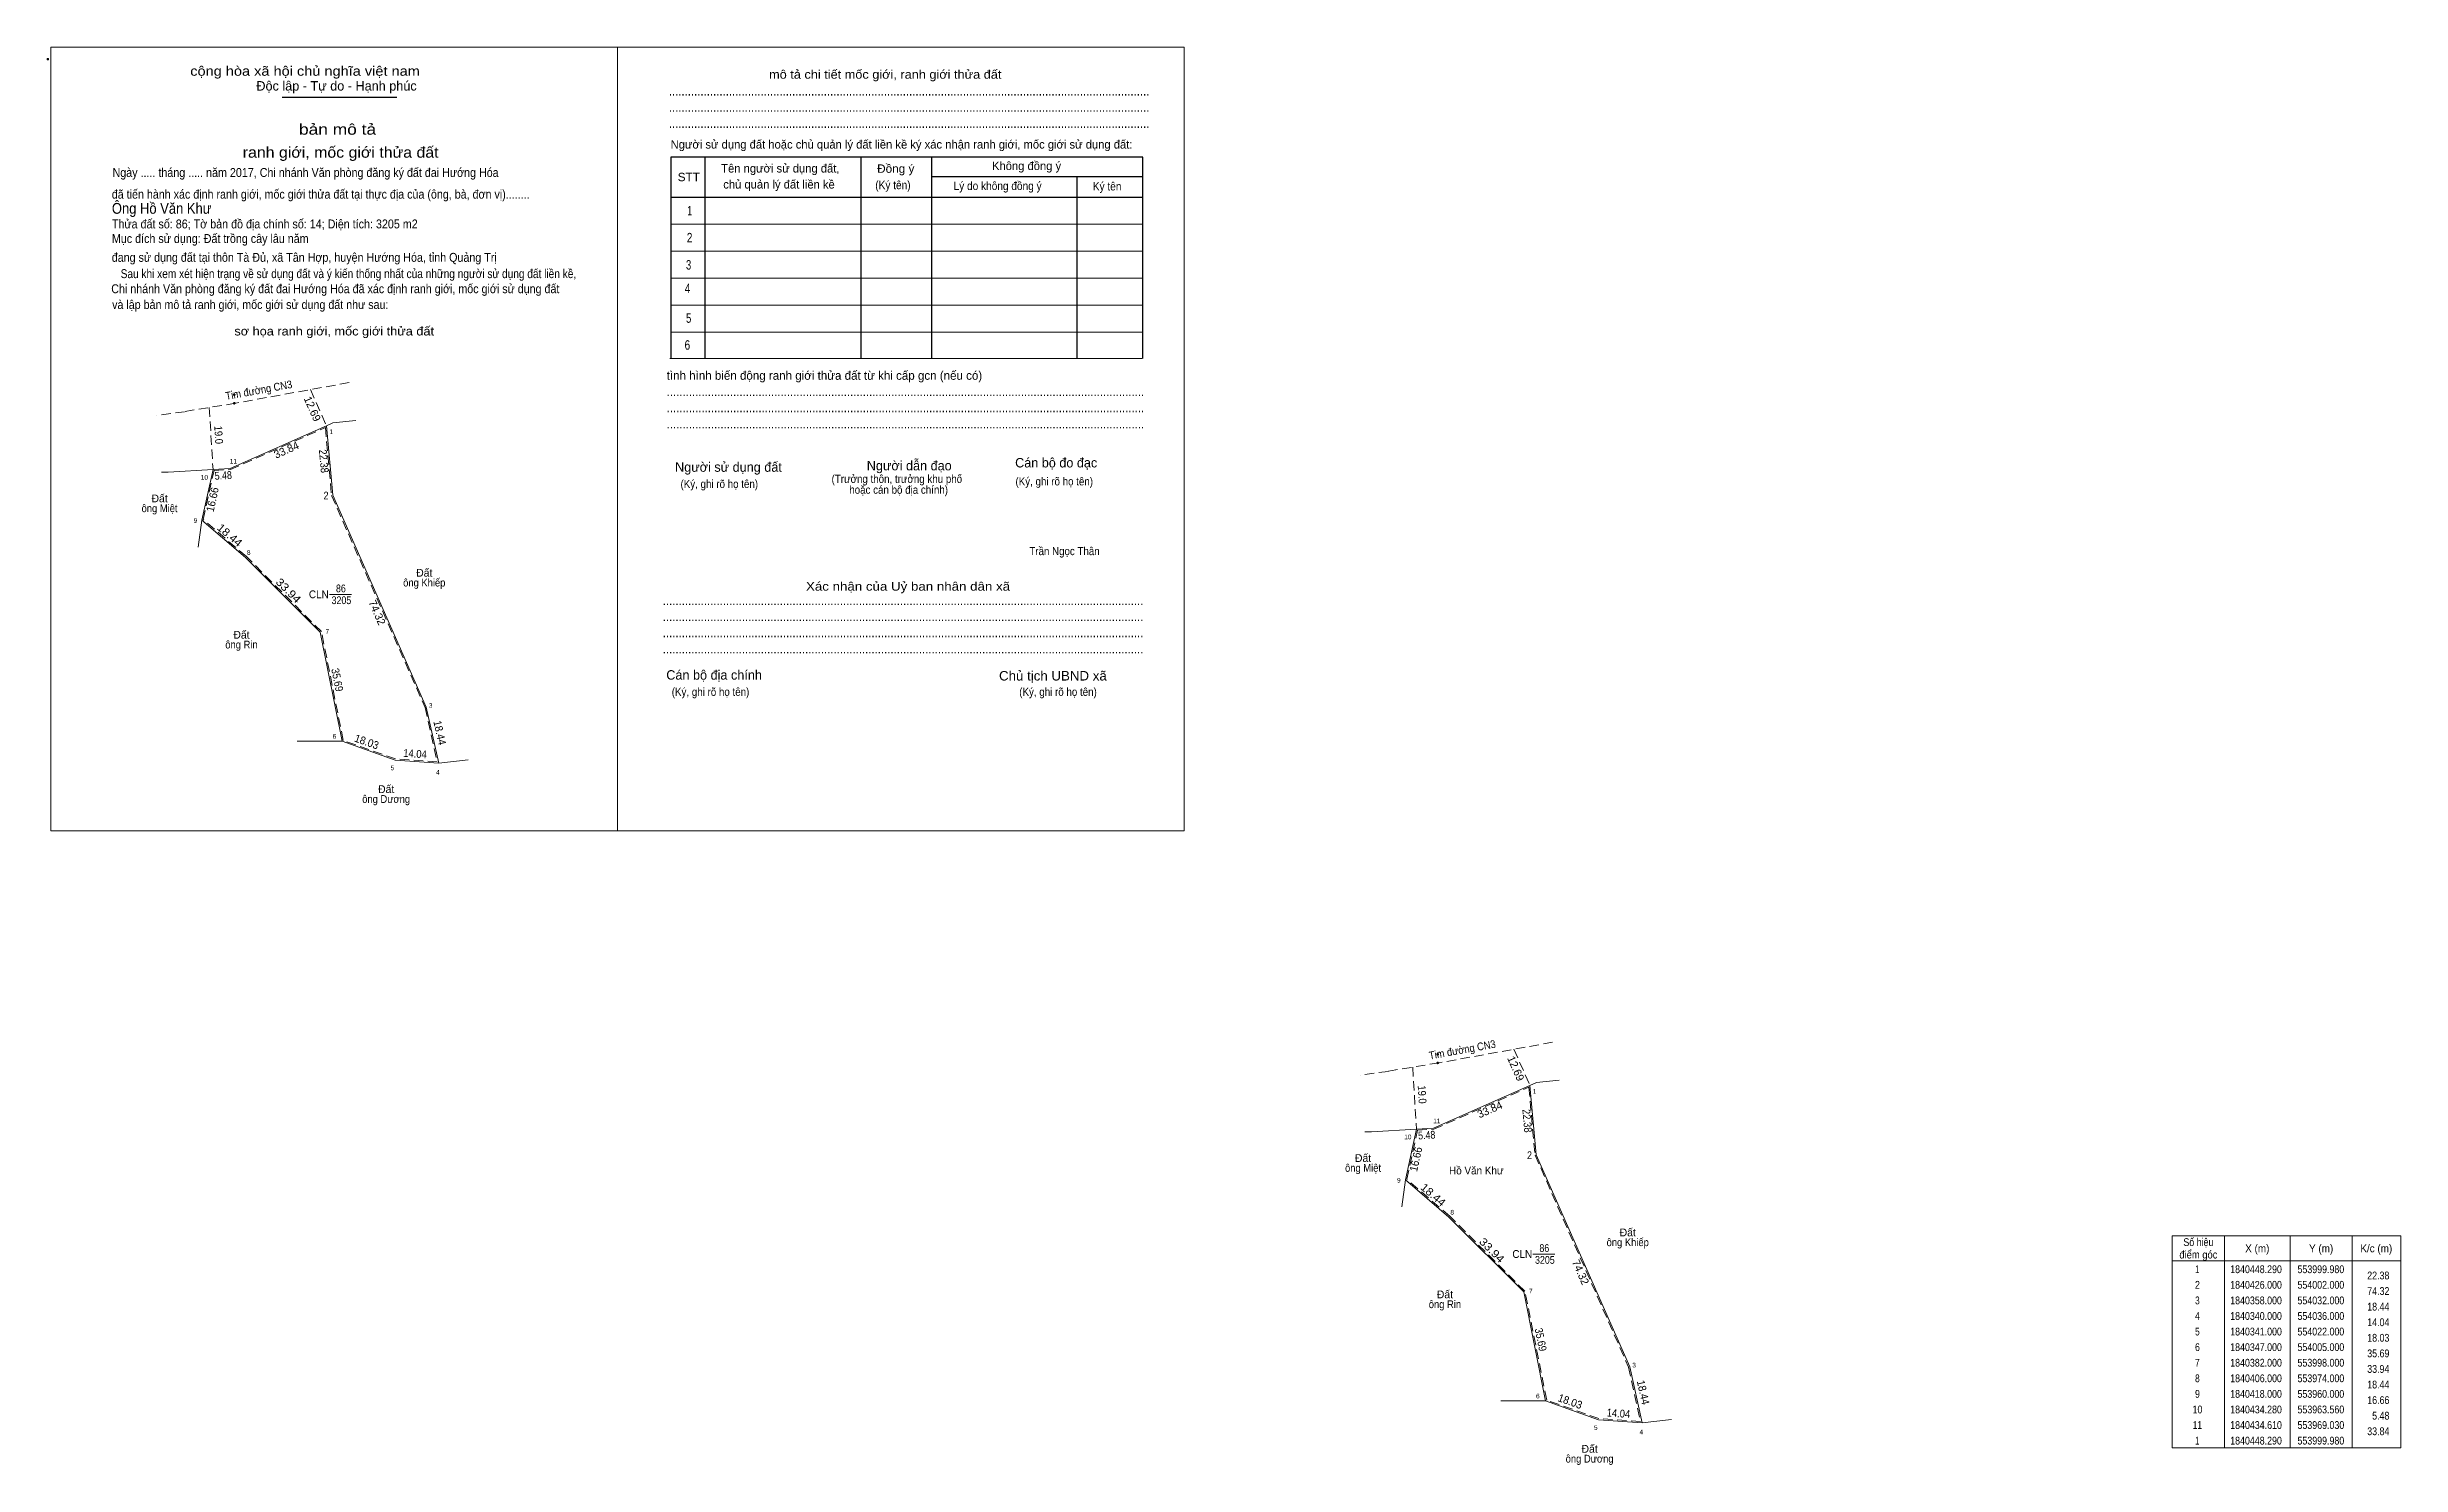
# Model space of a CAD drawing. Header units: metres. Extents: x 553524 to 554280, y 1840326 to 1840782.
import ezdxf
from ezdxf.enums import TextEntityAlignment as Align

# ---------------------------------------------------------------- set-up
doc = ezdxf.new("R2010")
doc.units = ezdxf.units.M
doc.header["$PDMODE"] = 32
doc.header["$PDSIZE"] = 0.5
doc.linetypes.add('MEDIUM_DASHED', pattern=[4.5, 3, -1.5])
for name, color, linetype, lineweight in [('1', 7, 'Continuous', 13), ('10', 7, 'Continuous', 13), ('2', 7, 'Continuous', 13), ('22', 7, 'MEDIUM_DASHED', 13), ('63', 7, 'Continuous', 13)]:
    doc.layers.add(name, color=color, linetype=linetype, lineweight=lineweight)
doc.layers.add('13', color=7, linetype='Continuous')
doc.layers.add('15', color=7, linetype='Continuous')

msp = doc.modelspace()

# ---------------------------------------------------------------- linework, layer by layer
at = {"layer": '1'}
for points in [[(553613.72, 1840659.99), (553615.74, 1840637.7), (553645.74, 1840569.7), (553649.74, 1840551.7), (553635.74, 1840552.7), (553618.74, 1840558.7), (553611.74, 1840593.7), (553587.74, 1840617.7), (553573.74, 1840629.7), (553577.3, 1840645.98), (553582.77, 1840646.31)], [(553999.98, 1840448.29), (554002, 1840426), (554032, 1840358), (554036, 1840340), (554022, 1840341), (554005, 1840347), (553998, 1840382), (553974, 1840406), (553960, 1840418), (553963.56, 1840434.28), (553969.03, 1840434.61)]]:
    msp.add_lwpolyline(points, close=True, dxfattribs=at)
at = {"layer": '1', "linetype": 'MEDIUM_DASHED'}
for points in [[(553613.37, 1840659.4), (553615.35, 1840637.6), (553645.36, 1840569.57), (553649.23, 1840552.14), (553635.82, 1840553.1), (553619.09, 1840559), (553612.11, 1840593.9), (553588.01, 1840617.99), (553574.18, 1840629.85), (553577.63, 1840645.6), (553582.87, 1840645.92)], [(553999.63, 1840447.7), (554001.61, 1840425.9), (554031.62, 1840357.87), (554035.49, 1840340.44), (554022.08, 1840341.4), (554005.35, 1840347.3), (553998.37, 1840382.2), (553974.27, 1840406.29), (553960.44, 1840418.15), (553963.89, 1840433.9), (553969.13, 1840434.22)]]:
    msp.add_lwpolyline(points, close=True, dxfattribs=at)
at = {"layer": '10'}
for p, q in [((553573.74, 1840629.7), (553577.3, 1840645.98)), ((553572.55, 1840620.98), (553573.74, 1840629.7)), ((553618.74, 1840558.7), (553604.35, 1840558.7)), ((553649.74, 1840551.7), (553659.18, 1840552.75)), ((553960, 1840418), (553963.56, 1840434.28)), ((553958.81, 1840409.28), (553960, 1840418)), ((554005, 1840347), (553990.61, 1840347)), ((554036, 1840340), (554045.44, 1840341.05))]:
    msp.add_line(p, q, dxfattribs=at)
for points in [[(553560.75, 1840645.06), (553562.92, 1840645.12), (553577.3, 1840645.98), (553582.77, 1840646.31), (553613.72, 1840659.99), (553615.8, 1840660.91), (553623.13, 1840661.65)], [(553613.72, 1840659.99), (553615.74, 1840637.7), (553645.74, 1840569.7), (553649.74, 1840551.7)], [(553573.74, 1840629.7), (553587.74, 1840617.7), (553611.74, 1840593.7), (553618.74, 1840558.7)], [(553649.74, 1840551.7), (553635.74, 1840552.7), (553618.74, 1840558.7)], [(553947.01, 1840433.36), (553949.18, 1840433.42), (553963.56, 1840434.28), (553969.03, 1840434.61), (553999.98, 1840448.29), (554002.06, 1840449.21), (554009.39, 1840449.95)], [(553999.98, 1840448.29), (554002, 1840426), (554032, 1840358), (554036, 1840340)], [(553960, 1840418), (553974, 1840406), (553998, 1840382), (554005, 1840347)], [(554036, 1840340), (554022, 1840341), (554005, 1840347)]]:
    msp.add_lwpolyline(points, dxfattribs=at)
at = {"layer": '2', "lineweight": 25}
for p, q in [((553599.5, 1840765.39), (553636.28, 1840765.39)), ((553735.1, 1840746.2), (553735.1, 1840681.6)), ((553785.27, 1840745.94), (553785.27, 1840681.6)), ((553807.92, 1840745.94), (553807.92, 1840681.6)), ((553807.92, 1840739.95), (553875.75, 1840739.95)), ((553854.5, 1840739.95), (553854.5, 1840681.6)), ((553724.21, 1840733.36), (553875.75, 1840733.36))]:
    msp.add_line(p, q, dxfattribs=at)
at = {"layer": '2'}
for p, q in [((553724.21, 1840724.69), (553875.75, 1840724.69)), ((553724.21, 1840716.01), (553875.75, 1840716.01)), ((553724.21, 1840707.34), (553875.75, 1840707.34)), ((553724.21, 1840698.66), (553875.75, 1840698.66)), ((553724.21, 1840689.99), (553875.75, 1840689.99)), ((553723.94, 1840681.6), (553875.49, 1840681.6)), ((553614.69, 1840605.84), (553621.75, 1840605.84)), ((554000.95, 1840394.14), (554008.01, 1840394.14))]:
    msp.add_line(p, q, dxfattribs=at)
for points in [[(553525.26, 1840781.5), (553707.14, 1840781.5), (553707.14, 1840529.94), (553525.26, 1840529.94)], [(553707.14, 1840781.5), (553889.02, 1840781.5), (553889.02, 1840529.94), (553707.14, 1840529.94)], [(553707.14, 1840781.5), (553889.02, 1840781.5), (553889.02, 1840529.94), (553707.14, 1840529.94)]]:
    msp.add_lwpolyline(points, close=True, dxfattribs=at)
at = {"layer": '2', "lineweight": 25}
msp.add_lwpolyline([(553875.75, 1840681.6), (553875.75, 1840746.2), (553724.21, 1840746.2), (553724.21, 1840681.6)], dxfattribs=at)
at = {"layer": '2'}
msp.add_point((553524.29, 1840777.62), dxfattribs=at)
at = {"layer": '22'}
for p, q in [((553620.99, 1840673.86), (553584.6, 1840667.23)), ((553568.2, 1840664.49), (553559.22, 1840663.27)), ((553570.65, 1840664.94), (553568.33, 1840664.51)), ((553584.56, 1840667.23), (553570.6, 1840664.93)), ((554007.25, 1840462.16), (553970.86, 1840455.53)), ((553954.46, 1840452.79), (553945.48, 1840451.57)), ((553956.91, 1840453.24), (553954.59, 1840452.81)), ((553970.82, 1840455.53), (553956.86, 1840453.23))]:
    msp.add_line(p, q, dxfattribs=at)
for p in [(553584.11, 1840669.94), (553584.11, 1840667.19), (553970.37, 1840458.24), (553970.37, 1840455.49)]:
    msp.add_point(p, dxfattribs=at)
at = {"layer": '63', "linetype": 'MEDIUM_DASHED'}
for p, q in [((553608.59, 1840671.6), (553613.72, 1840659.99)), ((553576.11, 1840665.84), (553577.3, 1840645.98)), ((553994.85, 1840459.9), (553999.98, 1840448.29)), ((553962.37, 1840454.14), (553963.56, 1840434.28))]:
    msp.add_line(p, q, dxfattribs=at)
at = {"layer": '63'}
for p, q in [((554222.93, 1840399.98), (554222.93, 1840331.98)), ((554243.93, 1840399.98), (554243.93, 1840331.98)), ((554263.93, 1840399.98), (554263.93, 1840331.98)), ((554206.13, 1840391.98), (554279.53, 1840391.98))]:
    msp.add_line(p, q, dxfattribs=at)
msp.add_lwpolyline([(554206.13, 1840399.98), (554279.53, 1840399.98), (554279.53, 1840331.98), (554206.13, 1840331.98)], close=True, dxfattribs=at)

# ---------------------------------------------------------------- texts
at = {"layer": '1', "width": 0.85}
for p in [(553618.51, 1840602.73), (554004.77, 1840391.03)]:
    msp.add_text('3205', height=2.5, dxfattribs=at).set_placement(p, align=Align.CENTER)
at = {"layer": '13', "width": 0.85}
for p in [(553618.34, 1840606.52), (554004.6, 1840394.82)]:
    msp.add_text('86', height=2.5, dxfattribs=at).set_placement(p, align=Align.CENTER)
at = {"layer": '15', "width": 0.95}
msp.add_text('Hồ Văn Khư', height=2.5, dxfattribs=at).set_placement((553982.765, 1840419.71), align=Align.CENTER)
at = {"layer": '2'}
for s, height, width, p in [('cộng hòa xã hội chủ nghĩa việt nam', 3.035, 1.15, (553569.99, 1840772.3)), ('........................................................................................................................................................', 3.035, 0.9, (553723.59, 1840765.96)), ('........................................................................................................................................................', 3.035, 0.9, (553723.59, 1840760.75)), ('........................................................................................................................................................', 3.035, 0.9, (553723.59, 1840755.56)), ('Đồng ý', 2.689, 1.05, (553790.45, 1840741.15)), ('Ngày ..... tháng ..... năm 2017, Chi nhánh Văn phòng đăng ký đất đai Hướng Hóa', 2.859, 0.9, (553545.05, 1840739.82)), ('STT', 2.689, 1.05, (553726.45, 1840738.46)), ('(Ký tên)', 2.689, 0.9, (553789.86, 1840735.89)), ('Lý do không đồng ý', 2.689, 0.9, (553815, 1840735.62)), ('Ký tên', 2.689, 0.9, (553859.69, 1840735.49)), (' đã tiến hành xác định ranh giới, mốc giới thửa đất tại thực địa của (ông, bà, đơn vị)........', 2.853, 0.9, (553543.86, 1840732.86)), ('Ông Hồ Văn Khư', 3.46, 0.9, (553544.84, 1840728.01)), ('Thửa đất số: 86; Tờ bản đồ địa chính số: 14; Diện tích: 3205 m2', 2.86, 0.9, (553544.86, 1840723.31)), ('Mục đích sử dụng: Đất trồng cây lâu năm', 2.86, 0.9, (553544.84, 1840718.63)), ('đang sử dụng đất tại thôn Tà Đủ, xã Tân Hợp, huyện Hướng Hóa, tỉnh Quảng Trị', 2.856, 0.9, (553544.8, 1840712.59)), ('Sau khi xem xét hiện trạng về sử dụng đất và ý kiến thống nhất của những người sử dụng đất liền kề,', 2.853, 0.85, (553547.66, 1840707.36)), ('Chi nhánh Văn phòng đăng ký đất đai Hướng Hóa đã xác định ranh giới, mốc giới sử dụng đất', 2.853, 0.9, (553544.64, 1840702.52)), (' và lập bản mô tả ranh giới, mốc giới sử dụng đất như sau:', 2.853, 0.9, (553543.96, 1840697.44)), ('.......................................................................................................................................................', 3.035, 0.9, (553722.91, 1840669.51)), ('.......................................................................................................................................................', 3.035, 0.9, (553722.91, 1840664.33)), ('.......................................................................................................................................................', 3.035, 0.9, (553722.91, 1840659.1)), ('(Ký, ghi rõ họ tên)', 2.602, 0.9, (553727.35, 1840640.01)), ('(Ký, ghi rõ họ tên)', 2.602, 0.9, (553834.86, 1840640.83)), ('Trần Ngọc Thân', 2.595, 0.9, (553839.31, 1840618.45)), ('........................................................................................................................................................', 3.035, 0.9, (553721.65, 1840602.45)), ('........................................................................................................................................................', 3.035, 0.9, (553721.65, 1840597.27)), ('........................................................................................................................................................', 3.035, 0.9, (553721.65, 1840592.09)), ('........................................................................................................................................................', 3.035, 0.9, (553721.65, 1840586.89)), ('Chủ tịch UBND xã', 3.036, 1.05, (553829.58, 1840578.22)), ('(Ký, ghi rõ họ tên)', 2.602, 0.9, (553724.54, 1840573.29)), ('(Ký, ghi rõ họ tên)', 2.602, 0.9, (553836.07, 1840573.29))]:
    msp.add_text(s, height=height, dxfattribs=dict(at, width=width)).set_placement(p)
for s, height, width, p in [('mô tả chi tiết mốc giới, ranh giới thửa đất', 2.775, 1.1, (553793.06, 1840771.35)), ('bản mô tả', 3.469, 1.2, (553617.27, 1840753.38)), ('ranh giới, mốc giới thửa đất', 3.469, 1.1, (553618.265, 1840746)), ('1', 3.036, 0.7, (553730.28, 1840727.49)), ('2', 3.036, 0.8, (553730.27, 1840718.83)), ('3', 3.036, 0.75, (553729.945, 1840710.1)), ('4', 3.036, 0.8, (553729.585, 1840702.54)), ('sơ họa ranh giới, mốc giới thửa đất', 2.775, 1.1, (553616.2, 1840688.95)), ('5', 3.036, 0.75, (553729.97, 1840693.02)), ('6', 3.036, 0.8, (553729.55, 1840684.39)), ('(Trưởng thôn, trưởng khu phố', 2.602, 0.9, (553796.785, 1840641.63)), ('hoặc cán bộ địa chính)', 2.602, 0.9, (553797.36, 1840638.15)), ('Xác nhận của Uỷ ban nhân dân xã', 2.776, 1.15, (553800.37, 1840607.05))]:
    msp.add_text(s, height=height, dxfattribs=dict(at, width=width)).set_placement(p, align=Align.CENTER)
for s, height, p in [('Độc lập - Tự do - Hạnh phúc', 3.035, (553591.22, 1840767.54)), ('Người sử dụng đất hoặc chủ quản lý đất liền kề ký xác nhận ranh giới, mốc giới sử dụng đất:', 2.689, (553724.17, 1840748.93)), ('Tên người sử dụng đất,', 2.689, (553740.41, 1840741.24)), ('Không đồng ý', 2.689, (553827.33, 1840742.04)), ('chủ quản lý đất liền kề', 2.689, (553741.07, 1840736.1)), ('tình hình biến động ranh giới thửa đất từ khi cấp gcn (nếu có)', 2.775, (553722.91, 1840674.73)), ('Người sử dụng đất', 3.036, (553725.6, 1840645.21)), ('Người dẫn đạo', 3.034, (553787.13, 1840645.67)), ('Cán bộ đo đạc', 3.029, (553834.75, 1840646.6)), ('Cán bộ địa chính', 3.036, (553722.78, 1840578.49))]:
    msp.add_text(s, height=height, dxfattribs=at).set_placement(p)
at = {"layer": '2', "width": 0.95}
for p in [(553614.43, 1840604.63), (554000.69, 1840392.93)]:
    msp.add_text('CLN', height=2.5, dxfattribs=at).set_placement(p, align=Align.RIGHT)
at = {"layer": '63'}
for s, rotation, width, p in [('Tim đường CN3', 10.326, 0.9, (553592.216, 1840670.193)), ('19.0', 273.429, 0.9, (553577.873, 1840656.975)), ('22.38', 275.178, 0.9, (553611.614, 1840648.498)), ('16.66', 77.665, 0.95, (553578.333, 1840636.038)), ('5.48', 3.452, 0.85, (553580.66, 1840642.781)), ('18.44', 319.399, 1.1, (553581.852, 1840623.919)), ('33.94', 315, 1.15, (553600.621, 1840606.199)), ('35.69', 281.31, 0.9, (553615.977, 1840578.175)), ('18.44', 282.529, 0.95, (553648.868, 1840561.186)), ('18.03', 340.56, 0.95, (553626.209, 1840557.386)), ('14.04', 355.914, 0.9, (553642.056, 1840553.495)), ('Tim đường CN3', 10.326, 0.9, (553978.476, 1840458.493)), ('19.0', 273.429, 0.9, (553964.133, 1840445.275)), ('22.38', 275.178, 0.9, (553997.874, 1840436.798)), ('16.66', 77.665, 0.95, (553964.593, 1840424.338)), ('5.48', 3.452, 0.85, (553966.92, 1840431.081)), ('18.44', 319.399, 1.1, (553968.112, 1840412.219)), ('33.94', 315, 1.15, (553986.881, 1840394.499)), ('35.69', 281.31, 0.9, (554002.237, 1840366.475)), ('18.44', 282.529, 0.95, (554035.128, 1840349.486)), ('18.03', 340.56, 0.95, (554012.469, 1840345.686)), ('14.04', 355.914, 0.9, (554028.316, 1840341.795))]:
    msp.add_text(s, height=2.5, rotation=rotation, dxfattribs=dict(at, width=width)).set_placement(p, align=Align.CENTER)
for s, rotation, p in [('12.69', 293.839, (553608.051, 1840664.905)), ('33.84', 23.846, (553601.345, 1840651.071)), ('74.32', 293.806, (553628.825, 1840599.52)), ('12.69', 293.839, (553994.311, 1840453.205)), ('33.84', 23.846, (553987.605, 1840439.371)), ('74.32', 293.806, (554015.085, 1840387.82))]:
    msp.add_text(s, height=2.5, rotation=rotation, dxfattribs=at).set_placement(p, align=Align.CENTER)
for s, height, width, p in [(' 1', 1.5, 0.9, (553615.79, 1840657.31)), (' 11', 1.5, 0.9, (553584.98, 1840647.84)), (' 10', 1.5, 0.95, (553575.69, 1840642.69)), (' 2', 2.5, 0.85, (553614.37, 1840636.33)), (' 9', 1.5, 0.9, (553572.22, 1840628.79)), (' 8', 1.5, 0.95, (553589.34, 1840618.54)), (' 7', 1.5, 0.95, (553614.57, 1840593.24)), (' 3', 1.5, 0.95, (553647.73, 1840569.47)), (' 6', 1.5, 0.9, (553616.83, 1840559.54)), (' 5', 1.5, 0.9, (553635.43, 1840549.41)), (' 4', 1.5, 0.95, (553650.05, 1840548.03)), (' 1', 1.5, 0.9, (554002.05, 1840445.61)), (' 11', 1.5, 0.9, (553971.24, 1840436.14)), (' 10', 1.5, 0.95, (553961.95, 1840430.99)), (' 2', 2.5, 0.85, (554000.63, 1840424.63)), (' 9', 1.5, 0.9, (553958.48, 1840417.09)), (' 8', 1.5, 0.95, (553975.6, 1840406.84)), (' 7', 1.5, 0.95, (554000.83, 1840381.54)), ('22.38', 2.5, 0.85, (554275.83, 1840386.03)), ('74.32', 2.5, 0.85, (554275.83, 1840381.03)), ('18.44', 2.5, 0.85, (554275.83, 1840376.03)), ('14.04', 2.5, 0.85, (554275.83, 1840371.03)), ('18.03', 2.5, 0.85, (554275.83, 1840366.03)), (' 3', 1.5, 0.95, (554033.99, 1840357.77)), ('35.69', 2.5, 0.85, (554275.83, 1840361.03)), ('33.94', 2.5, 0.85, (554275.83, 1840356.03)), ('18.44', 2.5, 0.85, (554275.83, 1840351.03)), (' 6', 1.5, 0.9, (554003.09, 1840347.84)), ('16.66', 2.5, 0.85, (554275.83, 1840346.03)), ('5.48', 2.5, 0.85, (554275.83, 1840341.03)), (' 5', 1.5, 0.9, (554021.69, 1840337.71)), (' 4', 1.5, 0.95, (554036.31, 1840336.33)), ('33.84', 2.5, 0.85, (554275.83, 1840336.03))]:
    msp.add_text(s, height=height, dxfattribs=dict(at, width=width)).set_placement(p, align=Align.RIGHT)
for p in [(553560.155, 1840635.41), (553645.105, 1840611.55), (553586.435, 1840591.66), (553632.875, 1840542.1), (553946.415, 1840423.71), (554031.365, 1840399.85), (553972.695, 1840379.96), (554019.135, 1840330.4)]:
    msp.add_text('Đất', height=2.5, dxfattribs=at).set_placement(p, align=Align.CENTER)
for s, width, p in [('ông Miệt', 0.9, (553560.145, 1840632.25)), ('ông Khiếp', 0.9, (553645.105, 1840608.39)), ('ông Rin', 0.9, (553586.435, 1840588.5)), ('ông Dương', 0.9, (553632.87, 1840538.94)), ('ông Miệt', 0.9, (553946.405, 1840420.55)), ('ông Khiếp', 0.9, (554031.365, 1840396.69)), ('Số hiệu', 0.85, (554214.53, 1840396.73)), ('X (m)', 0.95, (554233.43, 1840394.73)), ('Y (m)', 0.95, (554253.925, 1840394.73)), ('K/c (m)', 0.95, (554271.63, 1840394.73)), ('điểm góc', 0.9, (554214.53, 1840392.73)), (' 1', 0.75, (554213.825, 1840388.03)), ('1840448.290', 0.85, (554233.03, 1840388.03)), ('553999.980', 0.85, (554253.835, 1840388.03)), (' 2', 0.85, (554213.83, 1840383.03)), ('1840426.000', 0.85, (554233.03, 1840383.03)), ('554002.000', 0.85, (554253.835, 1840383.03)), ('ông Rin', 0.9, (553972.695, 1840376.8)), (' 4', 0.85, (554213.825, 1840373.03)), (' 3', 0.8, (554213.83, 1840378.03)), ('1840358.000', 0.85, (554233.03, 1840378.03)), ('1840340.000', 0.85, (554233.03, 1840373.03)), ('554032.000', 0.85, (554253.835, 1840378.03)), ('554036.000', 0.85, (554253.835, 1840373.03)), (' 5', 0.8, (554213.83, 1840368.03)), ('1840341.000', 0.85, (554233.03, 1840368.03)), ('554022.000', 0.85, (554253.835, 1840368.03)), (' 6', 0.85, (554213.83, 1840363.03)), (' 7', 0.8, (554213.83, 1840358.03)), ('1840347.000', 0.85, (554233.03, 1840363.03)), ('1840382.000', 0.85, (554233.03, 1840358.03)), ('554005.000', 0.85, (554253.835, 1840363.03)), ('553998.000', 0.85, (554253.835, 1840358.03)), (' 8', 0.8, (554213.83, 1840353.03)), ('1840406.000', 0.85, (554233.03, 1840353.03)), ('553974.000', 0.85, (554253.835, 1840353.03)), (' 10', 0.85, (554213.825, 1840343.03)), (' 9', 0.85, (554213.825, 1840348.03)), ('1840418.000', 0.85, (554233.03, 1840348.03)), ('1840434.280', 0.85, (554233.03, 1840343.03)), ('553960.000', 0.85, (554253.835, 1840348.03)), ('553963.560', 0.85, (554253.835, 1840343.03)), (' 11', 0.8, (554213.825, 1840338.03)), ('1840434.610', 0.85, (554233.03, 1840338.03)), ('553969.030', 0.85, (554253.835, 1840338.03)), ('ông Dương', 0.9, (554019.13, 1840327.24)), (' 1', 0.75, (554213.825, 1840333.03)), ('1840448.290', 0.85, (554233.03, 1840333.03)), ('553999.980', 0.85, (554253.835, 1840333.03))]:
    msp.add_text(s, height=2.5, dxfattribs=dict(at, width=width)).set_placement(p, align=Align.CENTER)

doc.saveas('drawing.dxf')
